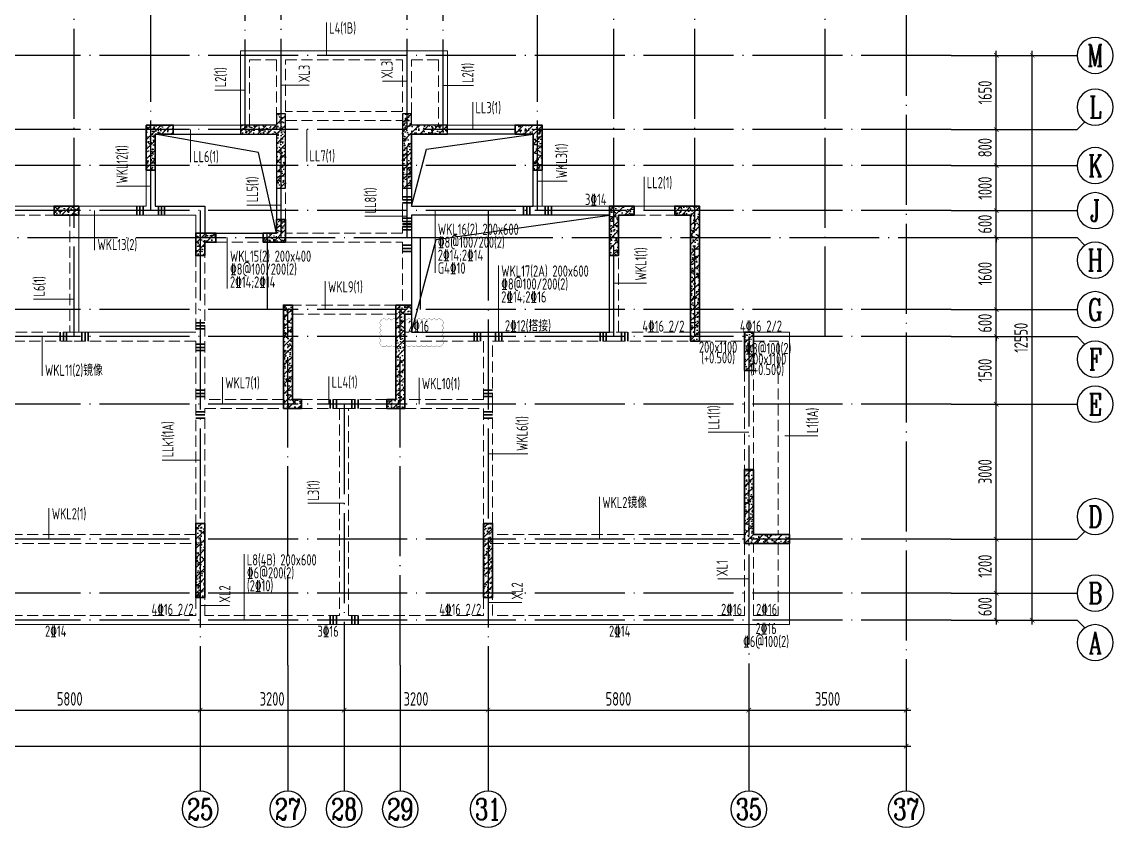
# Model space of a CAD drawing. Extents: x -668857 to 154266, y -275694 to 291306.
# Drawn here: x -79265 to -54999, y -151966 to -134071 of the extents above; entities that cross this region are included whole.
import ezdxf
from ezdxf.enums import TextEntityAlignment as Align

# ---------------------------------------------------------------- set-up
doc = ezdxf.new("R2010")
doc.units = 0
doc.header["$LTSCALE"] = 1000
for name, pattern in [('__DASH', [0.35, 0.25, -0.1]), ('DASH', [0.35, 0.25, -0.1]), ('DOTE', [2.42, 2, -0.2, 0.02, -0.2])]:
    doc.linetypes.add(name, pattern=pattern)
doc.layers.get('0').update_dxf_attribs({"linetype": 'CONTINUOUS'})
doc.layers.get('DEFPOINTS').update_dxf_attribs({"linetype": 'CONTINUOUS'})
for name, color, linetype in [('A-AXIS', 1, 'CONTINUOUS'), ('A-DOTE', 10, 'DOTE'), ('AXIS_NUM', 7, 'CONTINUOUS'), ('S-D洞口', 4, 'CONTINUOUS'), ('S-L主梁线', 4, 'DASH'), ('S-L梁编号', 6, 'CONTINUOUS'), ('S-L梁配筋', 7, 'CONTINUOUS'), ('S-Q墙填充', 252, 'CONTINUOUS'), ('S-Q墙实线', 6, 'CONTINUOUS'), ('S-Y一般标注', 3, 'CONTINUOUS'), ('S-Z柱填充', 252, 'CONTINUOUS'), ('S-Z柱实线', 6, 'CONTINUOUS')]:
    doc.layers.add(name, color=color, linetype=linetype)
doc.layers.add('审图修改', color=2, linetype='CONTINUOUS', plot=False)
doc.layers.add('梁附加箍筋', color=1, linetype='CONTINUOUS', lineweight=35)
doc.styles.add('TSSD_Axis', font='complex.shx', dxfattribs={"width": 0.7, "bigfont": 'hztxt.shx'})
doc.styles.add('TSSD_DIMENSION', font='Tssdeng.shx', dxfattribs={"width": 0.7, "bigfont": 'tssdchn.shx'})
doc.styles.add('TSSD_REIN', font='tssdeng.shx', dxfattribs={"width": 0.7, "height": 300, "bigfont": 'tssdchn.shx'})
doc.dimstyles.new('TSSD_100_100', dxfattribs={"dimtxt": 300, "dimasz": 100, "dimexe": 100, "dimexo": 250, "dimgap": 100, "dimtad": 1, "dimdec": 0, "dimzin": 0, "dimdsep": 46, "dimtxsty": 'TSSD_DIMENSION', "dimblk": 'ARCHTICK', "dimcen": 0, "dimdle": 100, "dimclrt": 7, "dimadec": 0, "dimazin": 0, "dimtfac": 1, "dimtdec": 0, "dimtix": 1, "dimtmove": 2, "dimatfit": 3, "dimldrblk": 'ARCHTICK', "dimfxl": 0, "dimtolj": 1, "dimtzin": 0, "dimarcsym": 0})
pattern_1 = [(50, (79242.38, 113232.59), (215.17805, -18.82564), [22.5, -247.5]), (355, (79242.38, 113232.6), (-41.6254, 225.65764), [18, -198]), (100.4514, (79260.31, 113231.02), (173.5528, 206.83186), [19.12206, -210.3426]), (46.1842, (79242.38, 113292.6), (320.1723, -49.6557), [33.75, -371.25]), (96.6356, (79269.06, 113288.45), (280.3988, 292.2354), [28.683, -315.5139]), (351.1842, (79242.38, 113292.6), (280.3986, 292.2356), [27, -297]), (21, (79272.38, 113277.59), (179.0721, -120.78567), [22.5, -247.5]), (326, (79272.38, 113277.6), (72.9946, 217.545), [18, -198]), (71.4514, (79287.3, 113267.52), (252.0668, 96.75915), [19.12206, -210.3426]), (37.5, (79242.38, 113232.59), (3.64796, 99.86816), [0, -195.6, 0, -201, 0, -198.75]), (7.5, (79242.38, 113232.59), (78.92086, 118.32351), [0, -114.6, 0, -191.1, 0, -75.75]), (327.5, (79175.48, 113232.59), (160.14673, -6.76646), [0, -75, 0, -234, 0, -310.5]), (317.5, (79145.48, 113232.59), (174.95585, 30.0315), [0, -97.5, 0, -155.4, 0, -220.5]), (45, (79242.38, 113232.59), (-106.066, 106.066), [])]
pattern_2 = [(50, (73980.54, 281268.66), (215.17805, -18.82564), [22.5, -247.5]), (355, (73980.54, 281268.66), (-41.6254, 225.65764), [18, -198]), (100.4514, (73998.48, 281267.1), (173.55281, 206.83186), [19.12206, -210.34263]), (46.1842, (73980.54, 281328.66), (320.1723, -49.6557), [33.75, -371.25]), (96.6356, (74007.23, 281324.53), (280.3988, 292.23536), [28.6831, -315.5139]), (351.1842, (73980.54, 281328.66), (280.3986, 292.2356), [27, -297]), (21, (74010.54, 281313.66), (179.07212, -120.78567), [22.5, -247.5]), (326, (74010.54, 281313.66), (72.9946, 217.54501), [18, -198]), (71.4514, (74025.47, 281303.6), (252.06679, 96.75915), [19.12206, -210.34263]), (37.5, (73980.544, 281268.66), (3.647957, 99.868156), [0, -195.6, 0, -201, 0, -198.75]), (7.5, (73980.54, 281268.66), (78.92086, 118.323514), [0, -114.6, 0, -191.1, 0, -75.75]), (327.5, (73913.644, 281268.66), (160.14673, -6.766462), [0, -75, 0, -234, 0, -310.5]), (317.5, (73883.64, 281268.66), (174.95585, 30.031495), [0, -97.5, 0, -155.4, 0, -220.5]), (45, (73980.54, 281268.66), (-106.06602, 106.06602), [])]

# ---------------------------------------------------------------- blocks, each defined once
blk = doc.blocks.new('_ArchTick')
at = {"color": 0, "linetype": 'ByBlock', "const_width": 0.15}
blk.add_lwpolyline([(-0.5, -0.5), (0.5, 0.5)], dxfattribs=at)
blk = doc.blocks.new('*D192')
at = {"layer": 'DEFPOINTS', "color": 0}
for p in [(33100, 3600), (38900, 3600), (38900, 2600)]:
    blk.add_point(p, dxfattribs=at)
at = {"layer": 'S-Y一般标注', "color": 0, "lineweight": -2}
for p, q in [((33100, 3350), (33100, 2500)), ((38900, 3350), (38900, 2500)), ((33000, 2600), (39000, 2600))]:
    blk.add_line(p, q, dxfattribs=at)
at = {"layer": 'S-Y一般标注', "color": 0, "lineweight": -2, "xscale": 100, "yscale": 100, "zscale": 100, "rotation": 180}
blk.add_blockref('_ArchTick', (33100, 2600), dxfattribs=at)
at = {"layer": 'S-Y一般标注', "color": 0, "lineweight": -2, "xscale": 100, "yscale": 100, "zscale": 100}
blk.add_blockref('_ArchTick', (38900, 2600), dxfattribs=at)
at = {"layer": 'S-Y一般标注', "color": 7, "insert": (36000, 2850), "char_height": 300, "attachment_point": 5, "style": 'TSSD_DIMENSION'}
blk.add_mtext('\\A1;5800', dxfattribs=at)
blk = doc.blocks.new('ts_axno')
at = {"color": 0, "linetype": 'ByBlock', "lineweight": -2}
blk.add_circle((0, 0), 0.5, dxfattribs=at)
at = {"color": 0, "linetype": 'ByBlock', "lineweight": -2, "style": 'TSSD_Axis', "width": 0.7}
blk.add_attdef('A', text='', height=0.6, dxfattribs=at).set_placement((0, 0), align=Align.MIDDLE_CENTER)
blk = doc.blocks.new('*D193')
at = {"layer": 'DEFPOINTS', "color": 0}
for p in [(42100, 3600), (45300, 3600), (45300, 2600)]:
    blk.add_point(p, dxfattribs=at)
at = {"layer": 'S-Y一般标注', "color": 0, "lineweight": -2}
for p, q in [((42100, 3350), (42100, 2500)), ((45300, 3350), (45300, 2500)), ((42000, 2600), (45400, 2600))]:
    blk.add_line(p, q, dxfattribs=at)
at = {"layer": 'S-Y一般标注', "color": 0, "lineweight": -2, "xscale": 100, "yscale": 100, "zscale": 100, "rotation": 180}
blk.add_blockref('_ArchTick', (42100, 2600), dxfattribs=at)
at = {"layer": 'S-Y一般标注', "color": 0, "lineweight": -2, "xscale": 100, "yscale": 100, "zscale": 100}
blk.add_blockref('_ArchTick', (45300, 2600), dxfattribs=at)
at = {"layer": 'S-Y一般标注', "color": 7, "insert": (43700, 2850), "char_height": 300, "attachment_point": 5, "style": 'TSSD_DIMENSION'}
blk.add_mtext('\\A1;3200', dxfattribs=at)
blk = doc.blocks.new('*D194')
at = {"layer": 'DEFPOINTS', "color": 0}
for p in [(45300, 3600), (51100, 3600), (51100, 2600)]:
    blk.add_point(p, dxfattribs=at)
at = {"layer": 'S-Y一般标注', "color": 0, "lineweight": -2}
for p, q in [((45300, 3350), (45300, 2500)), ((51100, 3350), (51100, 2500)), ((45200, 2600), (51200, 2600))]:
    blk.add_line(p, q, dxfattribs=at)
at = {"layer": 'S-Y一般标注', "color": 0, "lineweight": -2, "xscale": 100, "yscale": 100, "zscale": 100, "rotation": 180}
blk.add_blockref('_ArchTick', (45300, 2600), dxfattribs=at)
at = {"layer": 'S-Y一般标注', "color": 0, "lineweight": -2, "xscale": 100, "yscale": 100, "zscale": 100}
blk.add_blockref('_ArchTick', (51100, 2600), dxfattribs=at)
at = {"layer": 'S-Y一般标注', "color": 7, "insert": (48200, 2850), "char_height": 300, "attachment_point": 5, "style": 'TSSD_DIMENSION'}
blk.add_mtext('\\A1;5800', dxfattribs=at)
blk = doc.blocks.new('*D195')
at = {"layer": 'DEFPOINTS', "color": 0}
for p in [(51100, 3600), (54600, 3600), (54600, 2600)]:
    blk.add_point(p, dxfattribs=at)
at = {"layer": 'S-Y一般标注', "color": 0, "lineweight": -2}
for p, q in [((51100, 3350), (51100, 2500)), ((54600, 3350), (54600, 2500)), ((51000, 2600), (54700, 2600))]:
    blk.add_line(p, q, dxfattribs=at)
at = {"layer": 'S-Y一般标注', "color": 0, "lineweight": -2, "xscale": 100, "yscale": 100, "zscale": 100, "rotation": 180}
blk.add_blockref('_ArchTick', (51100, 2600), dxfattribs=at)
at = {"layer": 'S-Y一般标注', "color": 0, "lineweight": -2, "xscale": 100, "yscale": 100, "zscale": 100}
blk.add_blockref('_ArchTick', (54600, 2600), dxfattribs=at)
at = {"layer": 'S-Y一般标注', "color": 7, "insert": (52850, 2850), "char_height": 300, "attachment_point": 5, "style": 'TSSD_DIMENSION'}
blk.add_mtext('\\A1;3500', dxfattribs=at)
blk = doc.blocks.new('*D196')
at = {"layer": 'DEFPOINTS', "color": 0}
for p in [(4600, 3600), (54600, 3600), (54600, 1800)]:
    blk.add_point(p, dxfattribs=at)
at = {"layer": 'S-Y一般标注', "color": 0, "lineweight": -2}
for p, q in [((4600, 3350), (4600, 1700)), ((54600, 3350), (54600, 1700)), ((4500, 1800), (54700, 1800))]:
    blk.add_line(p, q, dxfattribs=at)
at = {"layer": 'S-Y一般标注', "color": 0, "lineweight": -2, "xscale": 100, "yscale": 100, "zscale": 100, "rotation": 180}
blk.add_blockref('_ArchTick', (4600, 1800), dxfattribs=at)
at = {"layer": 'S-Y一般标注', "color": 0, "lineweight": -2, "xscale": 100, "yscale": 100, "zscale": 100}
blk.add_blockref('_ArchTick', (54600, 1800), dxfattribs=at)
at = {"layer": 'S-Y一般标注', "color": 7, "insert": (29600, 2050), "char_height": 300, "attachment_point": 5, "style": 'TSSD_DIMENSION'}
blk.add_mtext('\\A1;50000', dxfattribs=at)
blk = doc.blocks.new('*D200')
at = {"layer": 'DEFPOINTS', "color": 0}
for p in [(38900, 3600), (42100, 3600), (42100, 2600)]:
    blk.add_point(p, dxfattribs=at)
at = {"layer": 'S-Y一般标注', "color": 0, "lineweight": -2}
for p, q in [((38900, 3350), (38900, 2500)), ((42100, 3350), (42100, 2500)), ((38800, 2600), (42200, 2600))]:
    blk.add_line(p, q, dxfattribs=at)
at = {"layer": 'S-Y一般标注', "color": 0, "lineweight": -2, "xscale": 100, "yscale": 100, "zscale": 100, "rotation": 180}
blk.add_blockref('_ArchTick', (38900, 2600), dxfattribs=at)
at = {"layer": 'S-Y一般标注', "color": 0, "lineweight": -2, "xscale": 100, "yscale": 100, "zscale": 100}
blk.add_blockref('_ArchTick', (42100, 2600), dxfattribs=at)
at = {"layer": 'S-Y一般标注', "color": 7, "insert": (40500, 2850), "char_height": 300, "attachment_point": 5, "style": 'TSSD_DIMENSION'}
blk.add_mtext('\\A1;3200', dxfattribs=at)
blk = doc.blocks.new('*D201')
at = {"layer": 'DEFPOINTS', "color": 0}
for p in [(55600, 5200), (56600, 5200), (55600, 4600)]:
    blk.add_point(p, dxfattribs=at)
at = {"layer": 'S-Y一般标注', "color": 0, "lineweight": -2}
for p, q in [((55850, 5200), (56700, 5200)), ((56600, 5200), (56600, 5300)), ((56600, 4600), (56600, 5200)), ((55850, 4600), (56700, 4600)), ((56600, 4600), (56600, 4500))]:
    blk.add_line(p, q, dxfattribs=at)
at = {"layer": 'S-Y一般标注', "color": 0, "lineweight": -2, "xscale": 100, "yscale": 100, "zscale": 100}
for p, rotation in [((56600, 5200), 270), ((56600, 4600), 90)]:
    blk.add_blockref('_ArchTick', p, dxfattribs=dict(at, rotation=rotation))
at = {"layer": 'S-Y一般标注', "color": 7, "insert": (56350, 4900), "char_height": 300, "attachment_point": 5, "rotation": 90, "style": 'TSSD_DIMENSION'}
blk.add_mtext('\\A1;600', dxfattribs=at)
blk = doc.blocks.new('*D202')
at = {"layer": 'DEFPOINTS', "color": 0}
for p in [(55600, 10900), (56600, 10900), (55600, 9400)]:
    blk.add_point(p, dxfattribs=at)
at = {"layer": 'S-Y一般标注', "color": 0, "lineweight": -2}
for p, q in [((56600, 9300), (56600, 11000)), ((55850, 10900), (56700, 10900)), ((55850, 9400), (56700, 9400))]:
    blk.add_line(p, q, dxfattribs=at)
at = {"layer": 'S-Y一般标注', "color": 0, "lineweight": -2, "xscale": 100, "yscale": 100, "zscale": 100}
for p, rotation in [((56600, 10900), 90), ((56600, 9400), 270)]:
    blk.add_blockref('_ArchTick', p, dxfattribs=dict(at, rotation=rotation))
at = {"layer": 'S-Y一般标注', "color": 7, "insert": (56350, 10150), "char_height": 300, "attachment_point": 5, "rotation": 90, "style": 'TSSD_DIMENSION'}
blk.add_mtext('\\A1;1500', dxfattribs=at)
blk = doc.blocks.new('*D203')
at = {"layer": 'DEFPOINTS', "color": 0}
for p in [(55600, 11500), (56600, 11500), (55600, 10900)]:
    blk.add_point(p, dxfattribs=at)
at = {"layer": 'S-Y一般标注', "color": 0, "lineweight": -2}
for p, q in [((55850, 11500), (56700, 11500)), ((56600, 11500), (56600, 11600)), ((56600, 10900), (56600, 11500)), ((55850, 10900), (56700, 10900)), ((56600, 10900), (56600, 10800))]:
    blk.add_line(p, q, dxfattribs=at)
at = {"layer": 'S-Y一般标注', "color": 0, "lineweight": -2, "xscale": 100, "yscale": 100, "zscale": 100}
for p, rotation in [((56600, 11500), 270), ((56600, 10900), 90)]:
    blk.add_blockref('_ArchTick', p, dxfattribs=dict(at, rotation=rotation))
at = {"layer": 'S-Y一般标注', "color": 7, "insert": (56350, 11200), "char_height": 300, "attachment_point": 5, "rotation": 90, "style": 'TSSD_DIMENSION'}
blk.add_mtext('\\A1;600', dxfattribs=at)
blk = doc.blocks.new('*D204')
at = {"layer": 'DEFPOINTS', "color": 0}
for p in [(55600, 13100), (56600, 13100), (55600, 11500)]:
    blk.add_point(p, dxfattribs=at)
at = {"layer": 'S-Y一般标注', "color": 0, "lineweight": -2}
for p, q in [((56600, 11400), (56600, 13200)), ((55850, 13100), (56700, 13100)), ((55850, 11500), (56700, 11500))]:
    blk.add_line(p, q, dxfattribs=at)
at = {"layer": 'S-Y一般标注', "color": 0, "lineweight": -2, "xscale": 100, "yscale": 100, "zscale": 100}
for p, rotation in [((56600, 13100), 90), ((56600, 11500), 270)]:
    blk.add_blockref('_ArchTick', p, dxfattribs=dict(at, rotation=rotation))
at = {"layer": 'S-Y一般标注', "color": 7, "insert": (56350, 12300), "char_height": 300, "attachment_point": 5, "rotation": 90, "style": 'TSSD_DIMENSION'}
blk.add_mtext('\\A1;1600', dxfattribs=at)
blk = doc.blocks.new('*D205')
at = {"layer": 'DEFPOINTS', "color": 0}
for p in [(55600, 13700), (56600, 13700), (55600, 13100)]:
    blk.add_point(p, dxfattribs=at)
at = {"layer": 'S-Y一般标注', "color": 0, "lineweight": -2}
for p, q in [((55850, 13700), (56700, 13700)), ((56600, 13700), (56600, 13800)), ((56600, 13100), (56600, 13700)), ((55850, 13100), (56700, 13100)), ((56600, 13100), (56600, 13000))]:
    blk.add_line(p, q, dxfattribs=at)
at = {"layer": 'S-Y一般标注', "color": 0, "lineweight": -2, "xscale": 100, "yscale": 100, "zscale": 100}
for p, rotation in [((56600, 13700), 270), ((56600, 13100), 90)]:
    blk.add_blockref('_ArchTick', p, dxfattribs=dict(at, rotation=rotation))
at = {"layer": 'S-Y一般标注', "color": 7, "insert": (56350, 13400), "char_height": 300, "attachment_point": 5, "rotation": 90, "style": 'TSSD_DIMENSION'}
blk.add_mtext('\\A1;600', dxfattribs=at)
blk = doc.blocks.new('*D206')
at = {"layer": 'DEFPOINTS', "color": 0}
for p in [(55600, 14700), (56600, 14700), (55600, 13700)]:
    blk.add_point(p, dxfattribs=at)
at = {"layer": 'S-Y一般标注', "color": 0, "lineweight": -2}
for p, q in [((55850, 14700), (56700, 14700)), ((56600, 13600), (56600, 14800)), ((55850, 13700), (56700, 13700))]:
    blk.add_line(p, q, dxfattribs=at)
at = {"layer": 'S-Y一般标注', "color": 0, "lineweight": -2, "xscale": 100, "yscale": 100, "zscale": 100}
for p, rotation in [((56600, 14700), 90), ((56600, 13700), 270)]:
    blk.add_blockref('_ArchTick', p, dxfattribs=dict(at, rotation=rotation))
at = {"layer": 'S-Y一般标注', "color": 7, "insert": (56350, 14200), "char_height": 300, "attachment_point": 5, "rotation": 90, "style": 'TSSD_DIMENSION'}
blk.add_mtext('\\A1;1000', dxfattribs=at)
blk = doc.blocks.new('*D207')
at = {"layer": 'DEFPOINTS', "color": 0}
for p in [(55600, 17150), (57400, 17150), (55600, 4600)]:
    blk.add_point(p, dxfattribs=at)
at = {"layer": 'S-Y一般标注', "color": 0, "lineweight": -2}
for p, q in [((57400, 4500), (57400, 17250)), ((55850, 17150), (57500, 17150)), ((55850, 4600), (57500, 4600))]:
    blk.add_line(p, q, dxfattribs=at)
at = {"layer": 'S-Y一般标注', "color": 0, "lineweight": -2, "xscale": 100, "yscale": 100, "zscale": 100}
for p, rotation in [((57400, 17150), 90), ((57400, 4600), 270)]:
    blk.add_blockref('_ArchTick', p, dxfattribs=dict(at, rotation=rotation))
at = {"layer": 'S-Y一般标注', "color": 7, "insert": (57150, 10875), "char_height": 300, "attachment_point": 5, "rotation": 90, "style": 'TSSD_DIMENSION'}
blk.add_mtext('\\A1;12550', dxfattribs=at)
blk = doc.blocks.new('*D208')
at = {"layer": 'DEFPOINTS', "color": 0}
for p in [(55600, 15500), (56600, 15500), (55600, 14700)]:
    blk.add_point(p, dxfattribs=at)
at = {"layer": 'S-Y一般标注', "color": 0, "lineweight": -2}
for p, q in [((56600, 14600), (56600, 15600)), ((55850, 15500), (56700, 15500)), ((55850, 14700), (56700, 14700))]:
    blk.add_line(p, q, dxfattribs=at)
at = {"layer": 'S-Y一般标注', "color": 0, "lineweight": -2, "xscale": 100, "yscale": 100, "zscale": 100}
for p, rotation in [((56600, 15500), 90), ((56600, 14700), 270)]:
    blk.add_blockref('_ArchTick', p, dxfattribs=dict(at, rotation=rotation))
at = {"layer": 'S-Y一般标注', "color": 7, "insert": (56350, 15100), "char_height": 300, "attachment_point": 5, "rotation": 90, "style": 'TSSD_DIMENSION'}
blk.add_mtext('\\A1;800', dxfattribs=at)
blk = doc.blocks.new('*D209')
at = {"layer": 'DEFPOINTS', "color": 0}
for p in [(55600, 6400), (56600, 6400), (55600, 5200)]:
    blk.add_point(p, dxfattribs=at)
at = {"layer": 'S-Y一般标注', "color": 0, "lineweight": -2}
for p, q in [((55850, 6400), (56700, 6400)), ((56600, 5100), (56600, 6500)), ((55850, 5200), (56700, 5200))]:
    blk.add_line(p, q, dxfattribs=at)
at = {"layer": 'S-Y一般标注', "color": 0, "lineweight": -2, "xscale": 100, "yscale": 100, "zscale": 100}
for p, rotation in [((56600, 6400), 90), ((56600, 5200), 270)]:
    blk.add_blockref('_ArchTick', p, dxfattribs=dict(at, rotation=rotation))
at = {"layer": 'S-Y一般标注', "color": 7, "insert": (56350, 5800), "char_height": 300, "attachment_point": 5, "rotation": 90, "style": 'TSSD_DIMENSION'}
blk.add_mtext('\\A1;1200', dxfattribs=at)
blk = doc.blocks.new('*D210')
at = {"layer": 'DEFPOINTS', "color": 0}
for p in [(55600, 9400), (56600, 9400), (55600, 6400)]:
    blk.add_point(p, dxfattribs=at)
at = {"layer": 'S-Y一般标注', "color": 0, "lineweight": -2}
for p, q in [((56600, 6300), (56600, 9500)), ((55850, 9400), (56700, 9400)), ((55850, 6400), (56700, 6400))]:
    blk.add_line(p, q, dxfattribs=at)
at = {"layer": 'S-Y一般标注', "color": 0, "lineweight": -2, "xscale": 100, "yscale": 100, "zscale": 100}
for p, rotation in [((56600, 9400), 90), ((56600, 6400), 270)]:
    blk.add_blockref('_ArchTick', p, dxfattribs=dict(at, rotation=rotation))
at = {"layer": 'S-Y一般标注', "color": 7, "insert": (56350, 7900), "char_height": 300, "attachment_point": 5, "rotation": 90, "style": 'TSSD_DIMENSION'}
blk.add_mtext('\\A1;3000', dxfattribs=at)
blk = doc.blocks.new('*D211')
at = {"layer": 'DEFPOINTS', "color": 0}
for p in [(55600, 17150), (56600, 17150), (55600, 15500)]:
    blk.add_point(p, dxfattribs=at)
at = {"layer": 'S-Y一般标注', "color": 0, "lineweight": -2}
for p, q in [((56600, 15400), (56600, 17250)), ((55850, 17150), (56700, 17150)), ((55850, 15500), (56700, 15500))]:
    blk.add_line(p, q, dxfattribs=at)
at = {"layer": 'S-Y一般标注', "color": 0, "lineweight": -2, "xscale": 100, "yscale": 100, "zscale": 100}
for p, rotation in [((56600, 17150), 90), ((56600, 15500), 270)]:
    blk.add_blockref('_ArchTick', p, dxfattribs=dict(at, rotation=rotation))
at = {"layer": 'S-Y一般标注', "color": 7, "insert": (56350, 16325), "char_height": 300, "attachment_point": 5, "rotation": 90, "style": 'TSSD_DIMENSION'}
blk.add_mtext('\\A1;1650', dxfattribs=at)
blk = doc.blocks.new('20210807.15294921')
at = {"layer": 'S-Q墙填充'}
h = blk.add_hatch(dxfattribs=at)
h.set_pattern_fill('ARMORED', color=252, scale=30, style=0)
h.set_pattern_definition(pattern_2)
h.paths.add_polyline_path([(94516, 67840), (94516, 68190), (94316, 68190), (94316, 67940), (93516, 67940), (93516, 67740), (94316, 67740), (94316, 66540), (94516, 66540)])
h = blk.add_hatch(dxfattribs=at)
h.set_pattern_fill('ARMORED', color=252, scale=30, style=0)
h.set_pattern_definition(pattern_2)
h.paths.add_polyline_path([(97116, 67840), (97116, 66540), (97316, 66540), (97316, 67740), (98115, 67740), (98115, 67940), (97316, 67940), (97316, 68190), (97116, 68190)])
h = blk.add_hatch(dxfattribs=at)
h.set_pattern_fill('ARMORED', color=252, scale=30, style=0)
h.set_pattern_definition(pattern_1)
h.paths.add_polyline_path([(91416, 67940), (92016, 67940), (92016, 67740), (91616, 67740), (91616, 66940), (91416, 66940)])
h = blk.add_hatch(dxfattribs=at)
h.set_pattern_fill('ARMORED', color=252, scale=30, style=0)
h.set_pattern_definition(pattern_1)
h.paths.add_polyline_path([(100016, 66940), (100016, 67740), (99616, 67740), (99616, 67940), (100216, 67940), (100216, 66940)])
h = blk.add_hatch(dxfattribs=at)
h.set_pattern_fill('ARMORED', color=252, scale=30, style=0)
h.set_pattern_definition(pattern_1)
h.paths.add_polyline_path([(101916, 65940), (101916, 65040), (101716, 65040), (101716, 66140), (102266, 66140), (102266, 65940)])
h = blk.add_hatch(dxfattribs=at)
h.set_pattern_fill('ARMORED', color=252, scale=30, style=0)
h.set_pattern_definition(pattern_1)
h.paths.add_polyline_path([(103516, 65940), (103166, 65940), (103166, 66140), (103716, 66140), (103716, 63140), (103516, 63140)])
h = blk.add_hatch(dxfattribs=at)
h.set_pattern_fill('ARMORED', color=252, scale=30, style=0)
h.set_pattern_definition(pattern_1)
h.paths.add_polyline_path([(94466, 61640), (94466, 62790), (94466, 63240), (94466, 63940), (94666, 63940), (94666, 63240), (94666, 62790), (94666, 61840), (94866, 61840), (94866, 61640)])
h = blk.add_hatch(dxfattribs=at)
h.set_pattern_fill('ARMORED', color=252, scale=30, style=0)
h.set_pattern_definition(pattern_1)
h.paths.add_polyline_path([(96966, 63940), (97316, 63940), (97316, 63740), (97166, 63740), (97166, 63240), (97166, 62790), (97166, 61640), (96766, 61640), (96766, 61840), (96966, 61840), (96966, 62790), (96966, 63240)])
h = blk.add_hatch(dxfattribs=at)
h.set_pattern_fill('ARMORED', color=252, scale=30, style=0)
h.set_pattern_definition(pattern_1)
h.paths.add_polyline_path([(104916, 62490), (104916, 63340), (104716, 63340), (104716, 62490)])
h = blk.add_hatch(dxfattribs=at)
h.set_pattern_fill('ARMORED', color=252, scale=30, style=0)
h.set_pattern_definition(pattern_1)
h.paths.add_polyline_path([(104916, 58840), (105716, 58840), (105716, 58640), (104716, 58640), (104716, 60290), (104916, 60290)])
h = blk.add_hatch(dxfattribs=at)
h.set_pattern_fill('ARMORED', color=252, scale=30, style=0)
h.set_pattern_definition(pattern_1)
edge = h.paths.add_edge_path()
edge.add_line((92716, 59090), (92716, 57440))
edge.add_line((92716, 57440), (92516, 57440))
edge.add_line((92516, 57440), (92516, 59090))
h = blk.add_hatch(dxfattribs=at)
h.set_pattern_fill('ARMORED', color=252, scale=30, style=0)
h.set_pattern_definition(pattern_1)
edge = h.paths.add_edge_path()
edge.add_line((99116, 58740), (99116, 57440))
edge.add_line((99116, 57440), (98916, 57440))
edge.add_line((98916, 57440), (98916, 58740))
edge.add_line((98916, 58740), (98916, 59090))
edge.add_line((98916, 59090), (99116, 59090))
edge.add_line((99116, 59090), (99116, 58740))
at = {"layer": 'S-Z柱填充'}
h = blk.add_hatch(dxfattribs=at)
h.set_pattern_fill('ARMORED', color=252, scale=30, style=0)
h.set_pattern_definition(pattern_1)
h.paths.add_polyline_path([(89916, 66140), (89366, 66140), (89366, 65940), (89916, 65940)])
h = blk.add_hatch(dxfattribs=at)
h.set_pattern_fill('ARMORED', color=252, scale=30, style=0)
h.set_pattern_definition(pattern_1)
h.paths.add_polyline_path([(94516, 65840), (94316, 65840), (94316, 65540), (94016, 65540), (94016, 65340), (94516, 65340)])
h = blk.add_hatch(dxfattribs=at)
h.set_pattern_fill('ARMORED', color=252, scale=30, style=0)
h.set_pattern_definition(pattern_1)
h.paths.add_polyline_path([(92716, 65340), (92966, 65340), (92966, 65540), (92516, 65540), (92516, 65040), (92716, 65040)])
at = {"layer": 'S-D洞口', "color": 5}
for points in [[(91616, 67740), (94316, 67740), (94316, 65540), (93912, 67335), (91616, 67740), (91616, 66140), (92716, 66140), (92716, 65540), (94316, 65540)], [(97316, 66140), (100016, 66140), (100016, 67740), (97316, 67740), (97316, 66140), (97651, 67405), (100016, 67740)], [(97316, 63340), (101716, 63340), (101716, 65940), (97316, 65940), (97316, 63340), (97860, 65395), (101716, 65940)]]:
    blk.add_lwpolyline(points, dxfattribs=at)
at = {"layer": 'S-L主梁线', "linetype": 'ByBlock', "lineweight": 18}
for p, q in [((93516, 69590), (93516, 67940)), ((94416, 69590), (93516, 69590)), ((97216, 69590), (94416, 69590)), ((98116, 69590), (97216, 69590)), ((98116, 67940), (98116, 69590)), ((93516, 67940), (92016, 67940)), ((99616, 67940), (98115, 67940)), ((98115, 67740), (99616, 67740)), ((91416, 66940), (91416, 66140)), ((91616, 66140), (91616, 66940)), ((100016, 66940), (100016, 66140)), ((100216, 66140), (100216, 66940)), ((89366, 66140), (88466, 66140)), ((91416, 66140), (89916, 66140)), ((92716, 66140), (91616, 66140)), ((92716, 65540), (92716, 66140)), ((101716, 66140), (100116, 66140)), ((103166, 66140), (102266, 66140)), ((89916, 63340), (89916, 65940)), ((89916, 65940), (91516, 65940)), ((91516, 65940), (92516, 65940)), ((92516, 65940), (92516, 65540)), ((92516, 63340), (89816, 63340)), ((104716, 63340), (103716, 63340)), ((105716, 63340), (104916, 63340)), ((105716, 58840), (105716, 63340)), ((105716, 56840), (105716, 58640)), ((86066, 56840), (92616, 56840)), ((92616, 56840), (95816, 56840)), ((95816, 56840), (99016, 56840)), ((99016, 56840), (104816, 56840)), ((104816, 56840), (105716, 56840))]:
    blk.add_line(p, q, dxfattribs=at)
at = {"layer": 'S-L主梁线', "linetype": '__DASH', "lineweight": 18}
for p, q in [((93716, 69390), (94316, 69390)), ((93716, 67940), (93716, 69390)), ((94316, 69390), (94316, 68190)), ((94516, 69390), (97116, 69390)), ((94516, 68240), (94516, 69390)), ((97116, 69390), (97116, 68240)), ((97316, 69390), (97916, 69390)), ((97316, 68190), (97316, 69390)), ((97916, 69390), (97916, 67940)), ((97116, 68240), (94516, 68240)), ((94316, 68140), (94316, 68140)), ((94516, 68040), (97116, 68040)), ((92016, 67740), (93516, 67740)), ((94316, 66540), (94316, 65840)), ((94516, 65840), (94516, 66540)), ((97116, 66540), (97116, 66040)), ((97316, 66140), (97316, 66540)), ((97116, 66040), (97116, 65540)), ((100116, 66140), (97316, 66140)), ((88466, 65940), (89366, 65940)), ((89716, 65940), (89716, 63340)), ((97316, 65440), (97316, 65940)), ((97316, 65940), (100116, 65940)), ((100116, 65940), (101716, 65940)), ((102266, 65940), (103166, 65940)), ((94016, 65540), (92966, 65540)), ((97116, 65540), (94516, 65540)), ((92966, 65340), (94016, 65340)), ((94516, 65340), (97116, 65340)), ((97116, 65340), (97116, 63940)), ((97316, 63940), (97316, 65440)), ((92516, 65041), (92516, 63340)), ((92716, 63240), (92716, 65041)), ((101716, 65040), (101716, 63340)), ((101916, 63340), (101916, 65040)), ((96966, 63940), (94666, 63940)), ((94666, 63740), (96966, 63740)), ((89816, 63340), (88116, 63340)), ((99016, 63340), (97166, 63340)), ((101816, 63340), (99016, 63340)), ((103516, 63340), (101816, 63340)), ((88116, 63140), (89816, 63140)), ((89816, 63140), (92516, 63140)), ((92516, 63140), (92516, 61740)), ((92716, 61840), (92716, 63240)), ((97166, 63140), (98916, 63140)), ((98916, 63140), (98916, 61840)), ((99116, 63140), (101816, 63140)), ((99116, 61740), (99116, 63140)), ((101816, 63140), (103516, 63140)), ((103716, 63140), (104716, 63140)), ((104916, 63140), (105466, 63140)), ((105466, 63140), (105466, 58840)), ((104716, 62490), (104716, 60290)), ((104916, 60290), (104916, 62490)), ((92516, 61740), (92516, 59090)), ((94466, 61840), (92716, 61840)), ((92716, 59090), (92716, 61640)), ((92716, 61640), (94466, 61640)), ((95816, 61840), (94866, 61840)), ((94866, 61640), (95816, 61640)), ((95716, 61640), (95716, 57040)), ((96766, 61840), (95816, 61840)), ((95816, 61640), (96766, 61640)), ((95916, 57040), (95916, 61640)), ((98916, 61840), (97166, 61840)), ((97166, 61640), (98916, 61640)), ((98916, 61640), (98916, 59090)), ((99116, 59090), (99116, 61740)), ((92516, 58840), (86916, 58840)), ((104716, 58840), (99116, 58840)), ((86916, 58640), (92516, 58640)), ((99116, 58640), (104716, 58640)), ((104716, 58640), (104716, 57040)), ((104916, 57040), (104916, 58640)), ((105466, 58640), (105466, 57040)), ((92516, 57440), (92516, 57040)), ((92716, 57040), (92716, 57440)), ((98916, 57440), (98916, 57040)), ((99116, 57040), (99116, 57440)), ((92516, 57040), (86266, 57040)), ((95716, 57040), (92716, 57040)), ((98916, 57040), (95916, 57040)), ((104716, 57040), (99116, 57040)), ((105466, 57040), (104916, 57040))]:
    blk.add_line(p, q, dxfattribs=at)
at = {"layer": 'S-Q墙实线'}
blk.add_lwpolyline([(94516, 67840), (94516, 68190), (94316, 68190), (94316, 67940), (93516, 67940), (93516, 67740), (94316, 67740), (94316, 66540), (94516, 66540), (94516, 67840)], dxfattribs=at)
blk.add_lwpolyline([(97116, 67840), (97116, 66540), (97316, 66540), (97316, 67740), (98115, 67740), (98115, 67940), (97316, 67940), (97316, 68190), (97116, 68190)], close=True, dxfattribs=at)
at = {"layer": 'S-Q墙实线', "lineweight": 35}
for points in [[(91416, 67940), (92016, 67940), (92016, 67740), (91616, 67740), (91616, 66940), (91416, 66940)], [(100016, 66940), (100016, 67740), (99616, 67740), (99616, 67940), (100216, 67940), (100216, 66940)], [(101916, 65940), (101916, 65040), (101716, 65040), (101716, 66140), (102266, 66140), (102266, 65940)], [(103516, 65940), (103166, 65940), (103166, 66140), (103716, 66140), (103716, 63140), (103516, 63140)], [(94466, 61640), (94466, 62790), (94466, 63240), (94466, 63940), (94666, 63940), (94666, 63240), (94666, 62790), (94666, 61840), (94866, 61840), (94866, 61640)], [(96966, 63940), (97316, 63940), (97316, 63740), (97166, 63740), (97166, 63240), (97166, 62790), (97166, 61640), (96766, 61640), (96766, 61840), (96966, 61840), (96966, 62790), (96966, 63240)], [(104916, 62490), (104916, 63340), (104716, 63340), (104716, 62490)], [(104916, 58840), (105716, 58840), (105716, 58640), (104716, 58640), (104716, 60290), (104916, 60290)]]:
    blk.add_lwpolyline(points, close=True, dxfattribs=at)
for points in [[(92516, 58740), (92516, 59090), (92716, 59090), (92716, 58740)], [(98916, 58740), (98916, 59090), (99116, 59090), (99116, 58740)], [(92716, 58740), (92716, 57440), (92516, 57440), (92516, 58740)], [(99116, 58740), (99116, 57440), (98916, 57440), (98916, 58740)]]:
    blk.add_lwpolyline(points, dxfattribs=at)
at = {"layer": 'S-Z柱实线', "lineweight": 35}
for points in [[(89916, 66140), (89366, 66140), (89366, 65940), (89916, 65940)], [(94516, 65840), (94316, 65840), (94316, 65540), (94016, 65540), (94016, 65340), (94516, 65340)], [(92716, 65340), (92966, 65340), (92966, 65540), (92516, 65540), (92516, 65040), (92716, 65040)]]:
    blk.add_lwpolyline(points, close=True, dxfattribs=at)
blk = doc.blocks.new('20210726.16395156')
at = {"layer": 'A-AXIS'}
for p, q in [((55600, 17150), (58400, 17150)), ((58400, 15500), (58571.6, 15671.7)), ((55600, 15500), (58400, 15500)), ((55600, 14700), (58400, 14700)), ((55600, 13700), (58400, 13700)), ((55600, 13100.3), (58400, 13100.3)), ((58400, 13100.3), (58571.6, 12928.7)), ((55600, 11500), (58400, 11500)), ((55600, 10900), (58400, 10900)), ((58400, 10900), (58571.6, 10728.4)), ((55600, 9400), (58400, 9400)), ((58400, 6400), (58571.6, 6571.7)), ((55600, 6400), (58400, 6400)), ((55600, 5200), (58400, 5200)), ((55600, 4600), (58400, 4600)), ((58400, 4600), (58571.6, 4428.4)), ((38900, 3600.1), (38900, 800.1)), ((40850, 3600.2), (40850, 800.2)), ((42100, 3600), (42100, 800)), ((43350, 3600.3), (43350, 800.3)), ((45300, 3600), (45300, 800)), ((51100, 3600), (51100, 800)), ((54600, 3600), (54600, 800))]:
    blk.add_line(p, q, dxfattribs=at)
at = {"layer": 'A-DOTE'}
for p, q in [((36100, 10900), (36100, 18249.9)), ((37800, 13700), (37800, 18249.9)), ((39900, 15500), (39900, 18249.9)), ((40700, 13100.3), (40700, 18249.9)), ((43500, 13100.3), (43500, 18249.9)), ((44300, 15500), (44300, 18249.9)), ((46400, 13700), (46400, 18249.9)), ((48100, 10900), (48100, 18249.9)), ((49900, 10900), (49900, 18249.9)), ((52800, 10900), (52800, 18249.9)), ((54600, 18249.9), (54600, 3600)), ((55600, 17150), (3600, 17150)), ((55600, 15500), (3600, 15500)), ((55600, 14700), (3600, 14700)), ((55600, 13700), (3600, 13700)), ((38900.2, 13700), (38900, 3600)), ((45299.8, 13700), (45300, 3600)), ((3600, 13100.3), (55600, 13100.3)), ((40400, 11500), (40400, 13100)), ((43800, 11500), (43800, 13100)), ((55600, 11500), (3600, 11500)), ((40850, 3600.2), (40850, 11500)), ((43350, 3600.2), (43350, 11500)), ((55600, 10900), (3600, 10900)), ((51100, 10900), (51100, 3600)), ((55600, 9400), (3600, 9400)), ((42100, 9400), (42100, 3600)), ((55600, 6400), (3600, 6400)), ((55600, 5200), (3600, 5200)), ((55600, 4600), (3600, 4600))]:
    blk.add_line(p, q, dxfattribs=at)
at = {"layer": 'A-AXIS'}
ref = blk.add_blockref('ts_axno', (58800, 17150), dxfattribs=dict(at, xscale=-800, yscale=800, zscale=800))
ref.add_attrib('G', 'M', dxfattribs={"layer": 'AXIS_NUM', "height": 480, "style": 'TSSD_Axis', "width": 0.7}).set_placement((58800, 17150), align=Align.MIDDLE_CENTER)
ref = blk.add_blockref('ts_axno', (58800, 16000), dxfattribs=dict(at, xscale=-800, yscale=800, zscale=800))
ref.add_attrib('G', 'L', dxfattribs={"layer": 'AXIS_NUM', "height": 480, "style": 'TSSD_Axis', "width": 0.7}).set_placement((58800, 16000), align=Align.MIDDLE_CENTER)
ref = blk.add_blockref('ts_axno', (58800, 14700), dxfattribs=dict(at, xscale=-800, yscale=800, zscale=800))
ref.add_attrib('G', 'K', dxfattribs={"layer": 'AXIS_NUM', "height": 480, "style": 'TSSD_Axis', "width": 0.7}).set_placement((58800, 14700), align=Align.MIDDLE_CENTER)
ref = blk.add_blockref('ts_axno', (58800, 13700), dxfattribs=dict(at, xscale=-800, yscale=800, zscale=800))
ref.add_attrib('G', 'J', dxfattribs={"layer": 'AXIS_NUM', "height": 480, "style": 'TSSD_Axis', "width": 0.7}).set_placement((58800, 13700), align=Align.MIDDLE_CENTER)
ref = blk.add_blockref('ts_axno', (58800, 12600.3), dxfattribs=dict(at, xscale=-800, yscale=800, zscale=800))
ref.add_attrib('C', 'H', dxfattribs={"layer": 'AXIS_NUM', "height": 480, "style": 'TSSD_Axis', "width": 0.7}).set_placement((58800, 12600.3), align=Align.MIDDLE_CENTER)
ref = blk.add_blockref('ts_axno', (58800, 11500), dxfattribs=dict(at, xscale=-800, yscale=800, zscale=800))
ref.add_attrib('D', 'G', dxfattribs={"layer": 'AXIS_NUM', "height": 480, "style": 'TSSD_Axis', "width": 0.7}).set_placement((58800, 11500), align=Align.MIDDLE_CENTER)
ref = blk.add_blockref('ts_axno', (58800, 10400), dxfattribs=dict(at, xscale=-800, yscale=800, zscale=800))
ref.add_attrib('C', 'F', dxfattribs={"layer": 'AXIS_NUM', "height": 480, "style": 'TSSD_Axis', "width": 0.7}).set_placement((58800, 10400), align=Align.MIDDLE_CENTER)
ref = blk.add_blockref('ts_axno', (58800, 9400), dxfattribs=dict(at, xscale=-800, yscale=800, zscale=800))
ref.add_attrib('B', 'E', dxfattribs={"layer": 'AXIS_NUM', "height": 480, "style": 'TSSD_Axis', "width": 0.7}).set_placement((58800, 9400), align=Align.MIDDLE_CENTER)
ref = blk.add_blockref('ts_axno', (58800, 6900), dxfattribs=dict(at, xscale=-800, yscale=800, zscale=800, rotation=180))
ref.add_attrib('C', 'D', dxfattribs={"layer": 'AXIS_NUM', "height": 480, "style": 'TSSD_Axis', "width": 0.7}).set_placement((58800, 6900), align=Align.MIDDLE_CENTER)
ref = blk.add_blockref('ts_axno', (58800, 5200), dxfattribs=dict(at, xscale=-800, yscale=800, zscale=800))
ref.add_attrib('A', 'B', dxfattribs={"layer": 'AXIS_NUM', "height": 480, "style": 'TSSD_Axis', "width": 0.7}).set_placement((58800, 5200), align=Align.MIDDLE_CENTER)
ref = blk.add_blockref('ts_axno', (58800, 4100), dxfattribs=dict(at, xscale=-800, yscale=800, zscale=800))
ref.add_attrib('F', 'A', dxfattribs={"layer": 'AXIS_NUM', "height": 480, "style": 'TSSD_Axis', "width": 0.7}).set_placement((58800, 4100), align=Align.MIDDLE_CENTER)
ref = blk.add_blockref('ts_axno', (38900, 400.1), dxfattribs=dict(at, xscale=-800, yscale=800, zscale=800, rotation=180))
ref.add_attrib('17', '25', dxfattribs={"layer": 'AXIS_NUM', "height": 480, "style": 'TSSD_Axis', "width": 0.7}).set_placement((38900, 400.1), align=Align.MIDDLE_CENTER)
ref = blk.add_blockref('ts_axno', (40850, 400.2), dxfattribs=dict(at, xscale=-800, yscale=800, zscale=800, rotation=180))
ref.add_attrib('5', '27', dxfattribs={"layer": 'AXIS_NUM', "height": 480, "style": 'TSSD_Axis', "width": 0.7}).set_placement((40850, 400.2), align=Align.MIDDLE_CENTER)
ref = blk.add_blockref('ts_axno', (42100, 400), dxfattribs=dict(at, xscale=-800, yscale=800, zscale=800, rotation=180))
ref.add_attrib('19', '28', dxfattribs={"layer": 'AXIS_NUM', "height": 480, "style": 'TSSD_Axis', "width": 0.7}).set_placement((42100, 400), align=Align.MIDDLE_CENTER)
ref = blk.add_blockref('ts_axno', (43350, 400.3), dxfattribs=dict(at, xscale=-800, yscale=800, zscale=800, rotation=180))
ref.add_attrib('5', '29', dxfattribs={"layer": 'AXIS_NUM', "height": 480, "style": 'TSSD_Axis', "width": 0.7}).set_placement((43350, 400.3), align=Align.MIDDLE_CENTER)
ref = blk.add_blockref('ts_axno', (45300, 400), dxfattribs=dict(at, xscale=-800, yscale=800, zscale=800, rotation=180))
ref.add_attrib('19', '31', dxfattribs={"layer": 'AXIS_NUM', "height": 480, "style": 'TSSD_Axis', "width": 0.7}).set_placement((45300, 400), align=Align.MIDDLE_CENTER)
ref = blk.add_blockref('ts_axno', (51100, 400), dxfattribs=dict(at, xscale=-800, yscale=800, zscale=800, rotation=180))
ref.add_attrib('22', '35', dxfattribs={"layer": 'AXIS_NUM', "height": 480, "style": 'TSSD_Axis', "width": 0.7}).set_placement((51100, 400), align=Align.MIDDLE_CENTER)
ref = blk.add_blockref('ts_axno', (54600, 400), dxfattribs=dict(at, xscale=-800, yscale=800, zscale=800, rotation=180))
ref.add_attrib('23', '37', dxfattribs={"layer": 'AXIS_NUM', "height": 480, "style": 'TSSD_Axis', "width": 0.7}).set_placement((54600, 400), align=Align.MIDDLE_CENTER)
at = {"layer": 'S-Y一般标注'}
for base, p1, p2, picture, middle in [((57400, 17150), (55600, 4600), (55600, 17150), '*D207', (57150, 10875)), ((56600, 17150), (55600, 15500), (55600, 17150), '*D211', (56350, 16325)), ((56600, 15500), (55600, 14700), (55600, 15500), '*D208', (56350, 15100)), ((56600, 14700), (55600, 13700), (55600, 14700), '*D206', (56350, 14200)), ((56600, 13700), (55600, 13100.3), (55600, 13700), '*D205', (56350, 13400.2)), ((56600, 13100.3), (55600, 11500), (55600, 13100.3), '*D204', (56350, 12300.2)), ((56600, 11500), (55600, 10900), (55600, 11500), '*D203', (56350, 11200)), ((56600, 10900), (55600, 9400), (55600, 10900), '*D202', (56350, 10150)), ((56600, 9400), (55600, 6400), (55600, 9400), '*D210', (56350, 7900)), ((56600, 6400), (55600, 5200), (55600, 6400), '*D209', (56350, 5800)), ((56600, 5200), (55600, 4600), (55600, 5200), '*D201', (56350, 4900))]:
    dim = blk.add_linear_dim(base=base, p1=p1, p2=p2, angle=90, dimstyle='TSSD_100_100', dxfattribs=at)
    dim.commit()
    dim.dimension.update_dxf_attribs({"geometry": picture, "text_midpoint": middle})
for base, p1, p2, picture, middle in [((54600, 1800), (4600, 3600), (54600, 3600), '*D196', (29600, 2050)), ((38900, 2600.1), (33100, 3600), (38900, 3600.1), '*D192', (36000, 2850.1)), ((42100, 2600.1), (38900, 3600.1), (42100, 3600.1), '*D200', (40500, 2850.1)), ((45300, 2600.1), (42100, 3600.1), (45300, 3600.1), '*D193', (43700, 2850.1)), ((51100, 2600), (45300, 3600), (51100, 3600), '*D194', (48200, 2850)), ((54600, 2600), (51100, 3600), (54600, 3600), '*D195', (52850, 2850))]:
    dim = blk.add_linear_dim(base=base, p1=p1, p2=p2, dimstyle='TSSD_100_100', dxfattribs=at)
    dim.commit()
    dim.dimension.update_dxf_attribs({"geometry": picture, "text_midpoint": middle})

msp = doc.modelspace()

# ---------------------------------------------------------------- linework, layer by layer
at = {"layer": 'S-L梁编号', "lineweight": 18}
for p, q in [((-72492.14, -134816.28), (-72492.14, -134083.36)), ((-70699.29, -135387.83), (-71241.89, -135387.83)), ((-74299.13, -135585.98), (-74973.36, -135585.98)), ((-73499.09, -135476.53), (-72879.47, -135476.53)), ((-69899.04, -135489.02), (-69225.08, -135489.02)), ((-69238.26, -136466.38), (-69238.26, -135852.93)), ((-75516.35, -136466.38), (-75516.35, -137189.63)), ((-72929.08, -136466.38), (-72929.08, -137174.04)), ((-65428.88, -138266.38), (-65428.88, -137518.82)), ((-76399.28, -137726.31), (-77161.93, -137726.31)), ((-67799.28, -137610.05), (-67141.06, -137610.05)), ((-77645.49, -138266.38), (-77645.49, -139144.49)), ((-73499.28, -138141.96), (-74265, -138141.96)), ((-70077.52, -138266.38), (-70077.52, -139648.56)), ((-70699.28, -138388.65), (-71640.14, -138388.65)), ((-74698.75, -138866.11), (-74698.75, -139997)), ((-68667.99, -141066.38), (-68667.99, -139483.87)), ((-72519.24, -140466.38), (-72519.24, -139834.75)), ((-66099.29, -139880.75), (-65376.91, -139880.75)), ((-78099.28, -140235.69), (-79003.84, -140235.69)), ((-78812.67, -141066.38), (-78812.67, -141937.36)), ((-74804.82, -142566.38), (-74804.82, -141968.4)), ((-72437.59, -142566.38), (-72437.59, -141952.4)), ((-70432.68, -142566.38), (-70432.68, -141984.39)), ((-63099.3, -143190.64), (-64003.62, -143190.64)), ((-62299.28, -143271.21), (-61563.1, -143271.21)), ((-75299.28, -143809.81), (-76142.76, -143809.81)), ((-68899.3, -143668.24), (-68016.26, -143668.24)), ((-72099.3, -144770.3), (-72908.45, -144770.3)), ((-66420.5, -145566.38), (-66420.5, -144627.56)), ((-78660.98, -145566.38), (-78660.98, -144877.68)), ((-74322.55, -147366.28), (-74322.55, -145901.74)), ((-63099.3, -146451.16), (-63791.26, -146451.16)), ((-75299.27, -147041.9), (-74647.44, -147041.9)), ((-68899.3, -146972.17), (-68146.8, -146972.17))]:
    msp.add_line(p, q, dxfattribs=at)
at = {"layer": '审图修改', "const_width": 5}
msp.add_lwpolyline([(-71271.15, -140702.33, -0.57735027), (-71159.11, -140702.33, -0.57735027), (-71047.08, -140702.33, -0.57735027), (-70935.04, -140702.33, -0.57735027), (-70823.01, -140702.33, -0.57735027), (-70710.97, -140702.33, -0.57735027), (-70598.94, -140702.33, -0.57735027), (-70486.9, -140702.33, -0.57735027), (-70374.86, -140702.33, -0.57735027), (-70262.83, -140702.33, -0.57735027), (-70150.79, -140702.33, -0.57735027), (-70038.76, -140702.33, -0.57735027), (-69926.72, -140702.33, -0.57735027), (-69926.72, -140814.37, -0.57735027), (-69926.72, -140926.4, -0.57735027), (-69926.72, -141038.44, -0.57735027), (-69926.72, -141150.47, -0.57735027), (-69926.72, -141262.51, -0.57735027), (-70038.76, -141262.51, -0.57735027), (-70150.79, -141262.51, -0.57735027), (-70262.83, -141262.51, -0.57735027), (-70374.86, -141262.51, -0.57735027), (-70486.9, -141262.51, -0.57735027), (-70598.94, -141262.51, -0.57735027), (-70710.97, -141262.51, -0.57735027), (-70823.01, -141262.51, -0.57735027), (-70935.04, -141262.51, -0.57735027), (-71047.08, -141262.51, -0.57735027), (-71159.11, -141262.51, -0.57735027), (-71271.15, -141262.51, -0.57735027), (-71271.15, -141150.47, -0.57735027), (-71271.15, -141038.44, -0.57735027), (-71271.15, -140926.4, -0.57735027), (-71271.15, -140814.37, -0.57735027), (-71271.15, -140702.33, -0.57735027), (-71271.15, -140702.33, -0.57735027)], format="xyb", dxfattribs=at)
at = {"layer": '梁附加箍筋', "lineweight": 35}
for p, q in [((-70599.43, -137956.38), (-70799.43, -137956.38)), ((-70599.43, -138026.38), (-70799.43, -138026.38)), ((-76709.27, -138366.38), (-76709.27, -138166.38)), ((-76639.27, -138366.38), (-76639.27, -138166.38)), ((-76569.27, -138366.38), (-76569.27, -138166.38)), ((-76229.27, -138366.38), (-76229.27, -138166.38)), ((-76159.27, -138366.38), (-76159.27, -138166.38)), ((-76089.27, -138366.38), (-76089.27, -138166.38)), ((-70599.43, -138096.38), (-70799.43, -138096.38)), ((-68109.27, -138366.38), (-68109.27, -138166.38)), ((-68039.27, -138366.38), (-68039.27, -138166.38)), ((-67969.27, -138366.38), (-67969.27, -138166.38)), ((-67629.27, -138366.38), (-67629.27, -138166.38)), ((-67559.27, -138366.38), (-67559.27, -138166.38)), ((-67489.27, -138366.38), (-67489.27, -138166.38)), ((-70599.43, -138436.38), (-70799.43, -138436.38)), ((-70599.43, -138506.38), (-70799.43, -138506.38)), ((-70599.43, -138556.11), (-70799.43, -138556.11)), ((-70599.43, -138576.38), (-70799.43, -138576.38)), ((-70599.43, -138626.11), (-70799.43, -138626.11)), ((-70599.43, -138696.11), (-70799.43, -138696.11)), ((-70599.43, -139036.11), (-70799.43, -139036.11)), ((-70599.43, -139106.11), (-70799.43, -139106.11)), ((-70599.43, -139176.11), (-70799.43, -139176.11)), ((-78409.27, -141166.38), (-78409.27, -140966.38)), ((-78339.27, -141166.38), (-78339.27, -140966.38)), ((-78269.27, -141166.38), (-78269.27, -140966.38)), ((-77929.27, -141166.38), (-77929.27, -140966.38)), ((-77859.27, -141166.38), (-77859.27, -140966.38)), ((-77789.27, -141166.38), (-77789.27, -140966.38)), ((-75199.28, -140756.38), (-75399.28, -140756.38)), ((-75199.28, -140826.38), (-75399.28, -140826.38)), ((-75199.28, -140896.38), (-75399.28, -140896.38)), ((-69209.43, -141166.38), (-69209.43, -140966.38)), ((-69139.43, -141166.38), (-69139.43, -140966.38)), ((-69069.43, -141166.38), (-69069.43, -140966.38)), ((-68729.43, -141166.38), (-68729.43, -140966.38)), ((-68659.43, -141166.38), (-68659.43, -140966.38)), ((-68589.43, -141166.38), (-68589.43, -140966.38)), ((-66409.27, -141166.38), (-66409.27, -140966.38)), ((-66339.27, -141166.38), (-66339.27, -140966.38)), ((-66269.27, -141166.38), (-66269.27, -140966.38)), ((-65929.27, -141166.38), (-65929.27, -140966.38)), ((-65859.27, -141166.38), (-65859.27, -140966.38)), ((-65789.27, -141166.38), (-65789.27, -140966.38)), ((-75199.28, -141236.38), (-75399.28, -141236.38)), ((-75199.28, -141306.38), (-75399.28, -141306.38)), ((-75199.28, -141376.38), (-75399.28, -141376.38)), ((-75199.31, -142256.38), (-75399.31, -142256.38)), ((-75199.31, -142326.38), (-75399.31, -142326.38)), ((-75199.31, -142396.38), (-75399.31, -142396.38)), ((-68799.56, -142256.38), (-68999.56, -142256.38)), ((-68799.56, -142326.38), (-68999.56, -142326.38)), ((-68799.56, -142396.38), (-68999.56, -142396.38)), ((-72409.27, -142666.38), (-72409.27, -142466.38)), ((-72339.27, -142666.38), (-72339.27, -142466.38)), ((-72269.27, -142666.38), (-72269.27, -142466.38)), ((-71929.27, -142666.38), (-71929.27, -142466.38)), ((-71859.27, -142666.38), (-71859.27, -142466.38)), ((-71789.27, -142666.38), (-71789.27, -142466.38)), ((-75199.31, -142736.38), (-75399.31, -142736.38)), ((-75199.31, -142806.38), (-75399.31, -142806.38)), ((-75199.31, -142876.38), (-75399.31, -142876.38)), ((-68799.56, -142736.38), (-68999.56, -142736.38)), ((-68799.56, -142806.38), (-68999.56, -142806.38)), ((-68799.56, -142876.38), (-68999.56, -142876.38)), ((-72409.27, -147466.38), (-72409.27, -147266.38)), ((-72339.27, -147466.38), (-72339.27, -147266.38)), ((-72269.27, -147466.38), (-72269.27, -147266.38)), ((-71929.27, -147466.38), (-71929.27, -147266.38)), ((-71859.27, -147466.38), (-71859.27, -147266.38)), ((-71789.27, -147466.38), (-71789.27, -147266.38))]:
    msp.add_line(p, q, dxfattribs=at)

# ---------------------------------------------------------------- block references
at = {"layer": 'A-DOTE'}
msp.add_blockref('20210726.16395156', (-114199.28, -151966.43), dxfattribs=at)
at = {"layer": 'S-Q墙填充'}
msp.add_blockref('20210807.15294921', (-167914.92, -204305.93), dxfattribs=at)

# ---------------------------------------------------------------- texts
at = {"layer": 'S-L梁编号', "color": 6, "style": 'TSSD_REIN', "width": 0.7}
for s, p in [('L4(1B)', (-72429.64, -134333.36)), ('LL3(1)', (-69175.76, -136102.93)), ('LL6(1)', (-75453.85, -137189.63)), ('LL7(1)', (-72866.58, -137174.04)), ('LL2(1)', (-65366.38, -137768.82)), ('WKL16(2) 200x600', (-70015.02, -138805.29)), ('WKL13(2)', (-77582.99, -139144.49)), ('WKL15(2) 200x400', (-74636.25, -139402.77)), ('WKL17(2A) 200x600', (-68605.49, -139733.87)), ('WKL9(1)', (-72456.74, -140084.75)), ('WKL11(2)镜像', (-78750.17, -141937.36)), ('WKL7(1)', (-74742.32, -142218.4)), ('LL4(1)', (-72375.09, -142202.4)), ('WKL10(1)', (-70370.18, -142234.39)), ('WKL2镜像', (-66358, -144877.56)), ('WKL2(1)', (-78598.48, -145127.68)), ('L8(4B) 200x600', (-74260.05, -146151.74))]:
    msp.add_text(s, height=250, dxfattribs=at).set_placement(p)
for s, p in [('L2(1)', (-74723.36, -135523.48)), ('XL3', (-72860.24, -135414.03)), ('XL3', (-71020.74, -135325.33)), ('L2(1)', (-69225.08, -135426.52)), ('WKL12(1)', (-76911.93, -137663.81)), ('WKL3(1)', (-67141.06, -137547.55)), ('LL5(1)', (-74015, -138079.46)), ('LL8(1)', (-71390.14, -138326.15)), ('WKL1(1)', (-65376.91, -139818.25)), ('L6(1)', (-78753.84, -140173.19)), ('LL1(1)', (-63753.62, -143128.14)), ('L1(1A)', (-61563.1, -143208.71)), ('WKL6(1)', (-68016.26, -143605.74)), ('LLk1(1A)', (-75892.76, -143747.31)), ('L3(1)', (-72658.45, -144707.8)), ('XL1', (-63570.11, -146388.66)), ('XL2', (-68127.56, -146909.67)), ('XL2', (-74628.21, -146979.4))]:
    msp.add_text(s, height=250, rotation=90, dxfattribs=at).set_placement(p)
at = {"layer": 'S-L梁配筋', "color": 1, "style": 'TSSD_REIN', "width": 0.7}
for s, p in [('3%%13214', (-66741.67, -138141.36)), ('2%%13214;2%%13214', (-70015.02, -139380.29)), ('2%%13216', (-70676.16, -140957.72))]:
    msp.add_text(s, height=250, dxfattribs=at).set_placement(p)
at = {"layer": 'S-L梁配筋', "color": 7, "style": 'TSSD_REIN', "width": 0.7}
for s, p in [('%%1328@100/200(2)', (-70015.02, -139092.79)), ('%%1328@100/200(2)', (-74636.25, -139690.27)), ('G4%%13210', (-70015.02, -139667.79)), ('2%%13214;2%%13214', (-74636.25, -139977.77)), ('%%1328@100/200(2)', (-68605.49, -140021.37)), ('2%%13214;2%%13216', (-68605.49, -140308.87)), ('2%%13212(搭接)', (-68523.01, -140949.41)), ('4%%13216 2/2', (-65466.55, -140957.72)), ('4%%13216 2/2', (-63297.77, -140957.72)), ('%%1326@200(2)', (-74260.05, -146439.24)), ('(2%%13210)', (-74260.05, -146726.74)), ('2%%13214', (-78748.31, -147736.6)), ('3%%13216', (-72692.08, -147736.6)), ('2%%13214', (-66208.97, -147736.6))]:
    msp.add_text(s, height=250, dxfattribs=at).set_placement(p)
for s, p in [('200x1100', (-63783.5, -141424.64)), ('%%1328@100(2)', (-62667.66, -141454.83)), ('(+0.500)', (-63783.5, -141659.64)), ('200x1100', (-62692.58, -141686.87)), ('(+0.500)', (-62692.58, -141921.86))]:
    msp.add_text(s, height=250, dxfattribs=at).set_placement(p, align=Align.CENTER)
for s, p in [('4%%13216 2/2', (-75446.5, -147251.15)), ('4%%13216 2/2', (-69049.3, -147251.15)), ('2%%13216', (-63249.3, -147252.37)), ('2%%13216', (-62470.18, -147252.37))]:
    msp.add_text(s, height=250, dxfattribs=at).set_placement(p, align=Align.RIGHT)
for s, p in [('2%%13216', (-62716.72, -147752.83)), ('%%1326@100(2)', (-62716.72, -148040.33))]:
    msp.add_text(s, height=250, dxfattribs=at).set_placement(p, align=Align.BOTTOM_CENTER)

doc.saveas('drawing.dxf')
